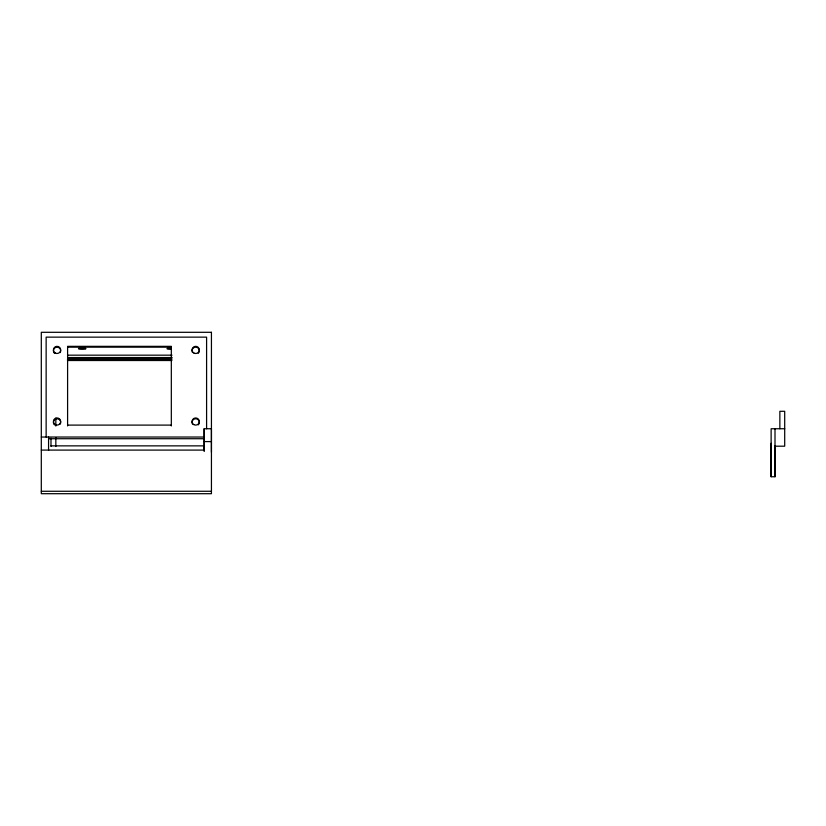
<?xml version="1.0" encoding="UTF-8"?>
<svg xmlns="http://www.w3.org/2000/svg" width="826" height="826" viewBox="0 0 826 826"><rect width="100%" height="100%" fill="white"/><g stroke="black" fill="none" stroke-linecap="round" stroke-linejoin="round"><path stroke-width="1.24" d="M204.167 428.746L204.167 451.017L204.167 428.746L211.435 428.746L211.435 452.256M775.005 428.746L775.005 476.736L771.123 476.736L771.123 428.746L784.7 428.746M779.858 428.746L779.858 411.296L784.7 411.296L784.7 446.195L775.005 446.195M204.136 450.645L204.167 445.864L50.995 445.864M67.598 347.178L171.323 347.178M67.856 355.17L172.014 355.17M67.732 357.555L171.984 357.555M67.732 358.143L171.984 358.143M67.453 359.496L171.922 359.496M67.453 360.508L171.922 360.508M67.598 425.101L171.323 425.101M41.3 437.037L204.167 437.037M48.569 438.72L204.167 438.72M204.167 441.59L211.435 441.59M41.3 450.087L204.167 450.087M41.3 491.274L211.435 491.274M775.005 445.864L775.005 476.736M771.123 443.294L771.123 476.736M206.593 428.746L206.593 337.142L46.142 337.142L46.142 437.037M171.323 425.948L171.323 346.342L67.598 346.342L67.598 425.948M55.838 418.101L55.838 426.051M55.838 437.563L55.838 446.525M50.995 438.193L50.995 446.463M48.569 437.037L48.569 450.459M171.137 349.295A3.634 0.63 0 0 1 167.007 348.768L166.986 348.603A3.634 0.63 0 0 1 171.003 348.045M192.53 424.151A3.634 3.583 0 0 1 193.594 419.432A3.634 3.583 0 0 1 198.467 420.062A3.634 3.583 0 0 1 198.25 424.894M192.53 352.547A3.634 3.583 0 0 1 193.594 347.829A3.634 3.583 0 0 1 198.467 348.458A3.634 3.583 0 0 1 198.25 353.291M54.464 353.27A3.634 3.583 0 0 1 54.289 348.438A3.634 3.583 0 0 1 59.162 347.849A3.634 3.583 0 0 1 60.184 352.578M54.485 424.894A3.634 3.583 0 0 1 54.268 420.062A3.634 3.583 0 0 1 59.142 419.432A3.634 3.583 0 0 1 60.205 424.151M211.435 332.3L41.3 332.3L41.3 493.7L211.435 493.7L211.435 332.3M85.759 348.727L85.718 348.562A3.634 0.63 0 0 0 81.981 348.045A3.634 0.63 0 0 0 78.511 348.613L78.553 348.779A3.634 0.63 0 0 0 82.29 349.305A3.634 0.63 0 0 0 85.759 348.727M55.208 353.001A3.634 3.583 0 0 0 60.69 349.956A3.634 3.583 0 0 0 55.259 346.806A3.634 3.583 0 0 0 55.208 353.001M55.239 424.626A3.634 3.583 0 0 0 60.69 421.518A3.634 3.583 0 0 0 55.239 418.421A3.634 3.583 0 0 0 55.239 424.626M193.862 424.626A3.634 3.583 0 0 0 199.314 421.518A3.634 3.583 0 0 0 193.862 418.421A3.634 3.583 0 0 0 193.862 424.626M193.862 353.022A3.634 3.583 0 0 0 199.314 349.925A3.634 3.583 0 0 0 193.862 346.817A3.634 3.583 0 0 0 193.862 353.022"/></g></svg>
